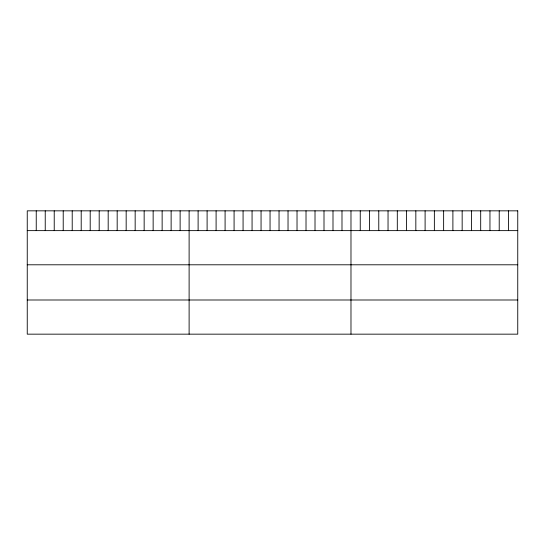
<?xml version="1.0" encoding="UTF-8"?>
<svg xmlns="http://www.w3.org/2000/svg" width="545" height="545" viewBox="0 0 545 545"><rect width="100%" height="100%" fill="white"/><g stroke="black" fill="none" stroke-linecap="round" stroke-linejoin="round"><path stroke-width="0.82" d="M27.25 230.63L517.75 230.63M27.25 264.795L517.75 264.795M27.25 299.995L517.75 299.995M508.485 210.84L508.485 230.63M499.22 210.84L499.22 230.63M489.955 210.84L489.955 230.63M480.69 210.84L480.69 230.63M471.425 210.84L471.425 230.63M462.16 210.84L462.16 230.63M452.895 210.84L452.895 230.63M443.63 210.84L443.63 230.63M434.365 210.84L434.365 230.63M425.1 210.84L425.1 230.63M415.835 210.84L415.835 230.63M406.57 210.84L406.57 230.63M397.305 210.84L397.305 230.63M388.04 210.84L388.04 230.63M378.775 210.84L378.775 230.63M369.51 210.84L369.51 230.63M360.245 210.84L360.245 230.63M350.98 210.84L350.98 334.16M341.988 210.84L341.988 230.63M332.995 210.84L332.995 230.63M324.002 210.84L324.002 230.63M315.01 210.84L315.01 230.63M306.017 210.84L306.017 230.63M297.025 210.84L297.025 230.63M288.033 210.84L288.033 230.63M279.04 210.84L279.04 230.63M270.048 210.84L270.048 230.63M261.055 210.84L261.055 230.63M252.062 210.84L252.062 230.63M243.07 210.84L243.07 230.63M234.078 210.84L234.078 230.63M225.085 210.84L225.085 230.63M216.093 210.84L216.093 230.63M207.1 210.84L207.1 230.63M198.108 210.84L198.108 230.63M189.115 210.84L189.115 334.16M180.123 210.84L180.123 230.63M171.13 210.84L171.13 230.63M162.138 210.84L162.138 230.63M153.145 210.84L153.145 230.63M144.153 210.84L144.153 230.63M135.16 210.84L135.16 230.63M126.167 210.84L126.167 230.63M117.175 210.84L117.175 230.63M108.183 210.84L108.183 230.63M99.19 210.84L99.19 230.63M90.198 210.84L90.198 230.63M81.205 210.84L81.205 230.63M72.213 210.84L72.213 230.63M63.22 210.84L63.22 230.63M54.227 210.84L54.227 230.63M45.235 210.84L45.235 230.63M36.242 210.84L36.242 230.63M517.75 210.84L27.25 210.84L27.25 334.16L517.75 334.16L517.75 210.84"/></g></svg>
